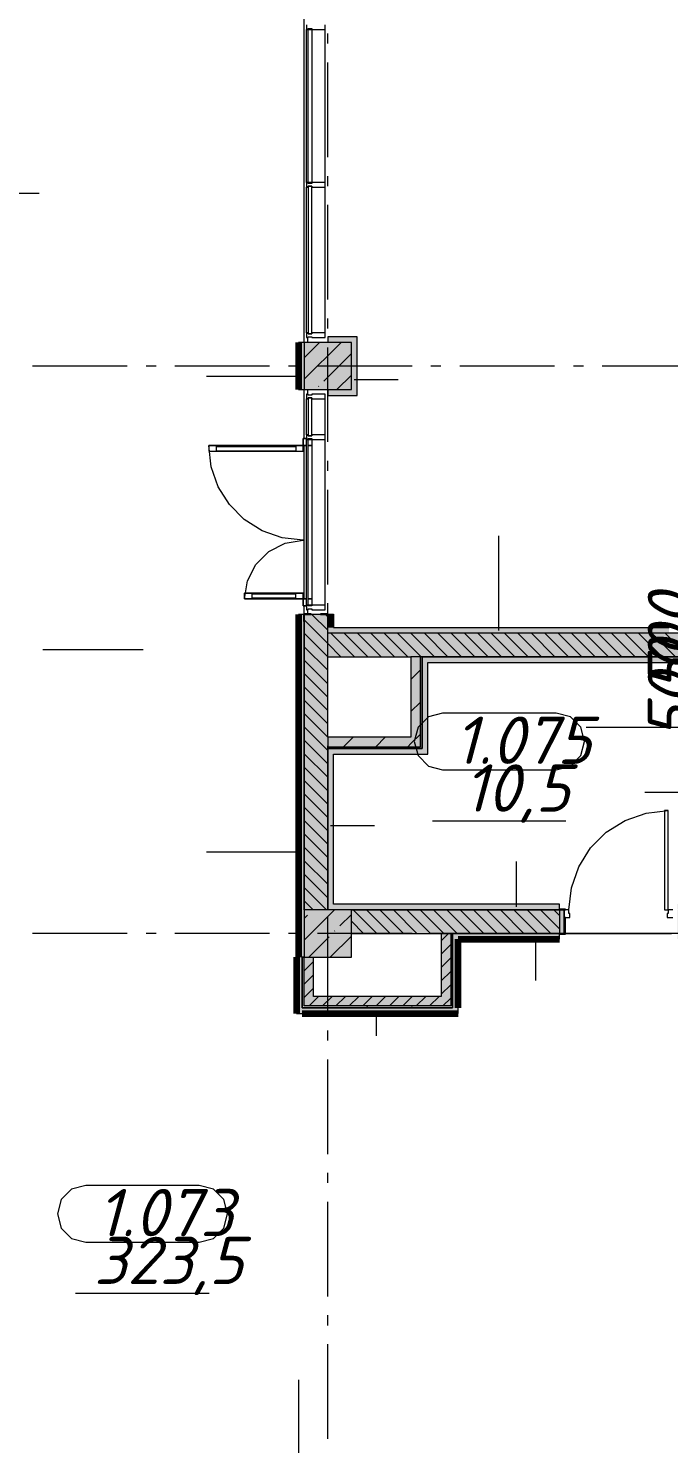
# Model space of a CAD drawing. Header units: millimetres. Extents: x -537608 to 253996, y -217170 to 186033.
# Drawn here: x -359092 to -352321, y -182995 to -168029 of the extents above; entities that cross this region are included whole.
import ezdxf

# ---------------------------------------------------------------- set-up
doc = ezdxf.new("R2010")
doc.units = ezdxf.units.MM
doc.layers.add('16) Лак 1.6м', color=160, linetype='Continuous', lineweight=90)
doc.layers.add('PDF _Геометрия', color=7, linetype='Continuous')
doc.layers.add('PDF _Текст', color=7, linetype='Continuous')
doc.layers.add('PDF _Сплошная заливка', color=7, linetype='Continuous', true_color=0xffffff)
doc.styles.add('PDF ISOCPEUR Italic', font='isocpeui.ttf')

msp = doc.modelspace()

# ---------------------------------------------------------------- hatches: boundary and pattern name
at = {"layer": 'PDF _Сплошная заливка', "transparency": 33554559}
for points in [[(-356176.2008, -171849.6418), (-355676.1986, -171849.6418), (-355676.1986, -171349.642), (-356176.2008, -171349.642), (-356176.2008, -171812.0962)], [(-354946.2005, -175624.6435), (-354946.2005, -174674.6435), (-355046.2009, -174674.6435), (-355046.2009, -175624.6435), (-355004.0461, -175624.6435)], [(-355004.0461, -175644.6438), (-354946.2005, -175644.6438), (-354946.2005, -175624.6435), (-355926.1997, -175624.6435), (-355926.1997, -175644.6438), (-355046.2009, -175644.6438)], [(-355004.0461, -178364.6444), (-354626.2025, -178364.6444), (-354626.2025, -178264.6439), (-356176.2008, -178264.6439), (-356176.2008, -178364.6444)]]:
    msp.add_hatch(color=256, dxfattribs=at).paths.add_polyline_path(points)
at = {"layer": 'PDF _Сплошная заливка', "true_color": 0x56bc34, "transparency": 33554559}
for points in [[(-355676.1986, -171349.642), (-355676.1986, -171289.6407), (-355926.1997, -171289.6407), (-355926.1997, -171349.642), (-355847.3154, -171349.642)], [(-355676.1986, -171849.6418), (-355616.2, -171849.6418), (-355616.2, -171289.6407), (-355676.1986, -171289.6407), (-355676.1986, -171349.642)], [(-356196.1975, -177849.6447), (-356176.2008, -177849.6447), (-356176.2008, -174226.6427), (-356236.1993, -174226.6427), (-356236.1993, -177849.6447)], [(-352316.1941, -174424.6424), (-352316.1941, -174364.6428), (-355926.1997, -174364.6428), (-355926.1997, -174424.6424), (-353317.5075, -174424.6424)]]:
    msp.add_hatch(color=85, dxfattribs=at).paths.add_polyline_path(points)
at = {"layer": 'PDF _Сплошная заливка', "transparency": 33554559}
h = msp.add_hatch(color=256, dxfattribs=at)
h.paths.add_polyline_path([(-342776.641, -174674.6435), (-342701.1929, -174674.6435), (-342701.1929, -174424.6424), (-355926.1997, -174424.6424), (-355926.1997, -174674.6435), (-343198.2756, -174674.6435)], flags=0)
h.paths.add_polyline_path([(-342476.1919, -174674.6435), (-342476.1919, -174424.6424), (-342666.1944, -174424.6424), (-342666.1944, -174674.6435)], flags=0)
at = {"layer": 'PDF _Сплошная заливка', "true_color": 0xff7d7d, "transparency": 33554559}
for points in [[(-351626.1979, -174734.6431), (-351626.1979, -174674.6435), (-354926.1952, -174674.6435), (-354926.1952, -174734.6431), (-351630.9688, -174734.6431)], [(-355926.1997, -177289.6439), (-355866.2011, -177289.6439), (-355866.2011, -175644.6438), (-355926.1997, -175644.6438), (-355926.1997, -176804.7813)]]:
    msp.add_hatch(color=11, dxfattribs=at).paths.add_polyline_path(points)
h = msp.add_hatch(color=11, dxfattribs=at)
h.paths.add_polyline_path([(-351626.1979, -177349.6446), (-351626.1979, -177289.6439), (-352226.2005, -177289.6439), (-352226.2005, -177341.6442), (-352221.1971, -177341.6442), (-352221.1971, -177349.6446), (-351630.9688, -177349.6446)], flags=0)
h.paths.add_polyline_path([(-353481.2009, -177349.6446), (-353481.2009, -177341.6442), (-353476.1975, -177341.6442), (-353476.1975, -177289.6439), (-355926.1997, -177289.6439), (-355926.1997, -177349.6446), (-355004.0461, -177349.6446)], flags=0)
at = {"layer": 'PDF _Сплошная заливка', "transparency": 33554559}
h = msp.add_hatch(color=256, dxfattribs=at)
h.paths.add_polyline_path([(-352221.1971, -177599.6436), (-351876.199, -177599.6436), (-351876.199, -177349.6446), (-352226.2005, -177349.6446), (-352226.2005, -177599.6436)], flags=0)
h.paths.add_polyline_path([(-353476.1975, -177599.6436), (-353476.1975, -177349.6446), (-355676.1986, -177349.6446), (-355676.1986, -177599.6436), (-353481.2009, -177599.6436)], flags=0)
at = {"layer": 'PDF _Сплошная заливка', "true_color": 0x56bc34, "transparency": 33554559}
h = msp.add_hatch(color=85, dxfattribs=at)
h.paths.add_polyline_path([(-351876.199, -177659.6442), (-351876.199, -177599.6436), (-352221.1971, -177600.6791), (-352221.1971, -177607.6439), (-352226.2005, -177607.6439), (-352226.2005, -177659.6442), (-351936.1975, -177659.6442)], flags=0)
h.paths.add_polyline_path([(-354546.1987, -177659.6442), (-353476.1975, -177659.6442), (-353476.1975, -177607.6439), (-353481.2009, -177607.6439), (-353481.2009, -177599.6436), (-354546.1987, -177599.6436)], flags=0)

# ---------------------------------------------------------------- linework, layer by layer
at = {"layer": '16) Лак 1.6м'}
for p, q in [((-356236.1993, -171349.642), (-356236.1993, -171849.6418)), ((-356236.1993, -174226.6427), (-356236.1993, -177849.6447)), ((-354546.1987, -178384.6453), (-354546.1987, -177659.6442)), ((-354546.1987, -177659.6442), (-353476.1975, -177659.6442)), ((-356256.1959, -177849.6447), (-356256.1959, -178444.6439)), ((-356196.1975, -178444.6439), (-354546.1987, -178444.6439))]:
    msp.add_line(p, q, dxfattribs=at)
at = {"layer": 'PDF _Геометрия', "color": 9, "lineweight": 9, "true_color": 0xc0c0c0}
for p, q in [((-356176.2008, -171349.642), (-356176.2008, -166349.6391)), ((-356141.2024, -171299.6418), (-356141.2024, -171349.642)), ((-356176.2008, -172366.6416), (-356176.2008, -171849.6418)), ((-356141.2024, -171849.6418), (-356141.2024, -171896.6418)), ((-356176.2008, -174061.6424), (-356176.2008, -172441.6419)), ((-356176.2008, -174220.6424), (-356176.2008, -174136.6428)), ((-356141.2024, -174176.6425), (-356141.2024, -174220.6424)), ((-352291.194, -177599.6436), (-353411.1954, -177599.6436)), ((-353411.1954, -177599.6436), (-352291.194, -177599.6436))]:
    msp.add_line(p, q, dxfattribs=at)
at = {"layer": 'PDF _Геометрия', "lineweight": 9}
for p, q in [((-356151.2007, -167991.3071), (-356151.2007, -168041.3073)), ((-356151.2007, -169657.9745), (-356151.2007, -168041.3073)), ((-356151.2007, -168041.3073), (-356134.2009, -168041.3073)), ((-356134.2009, -168041.3073), (-356134.2009, -168031.3064)), ((-356134.2009, -168031.3064), (-356094.1991, -168031.3064)), ((-356134.2009, -168041.3073), (-356094.1991, -168041.3073)), ((-356134.2009, -169657.9745), (-356134.2009, -168041.3073)), ((-356094.1991, -168031.3064), (-356094.1991, -168041.3073)), ((-356094.1991, -168041.3073), (-356094.1991, -169657.9745)), ((-356094.1991, -168041.3073), (-355954.1967, -168041.3073)), ((-355954.1967, -168041.3073), (-355954.1967, -167991.3071)), ((-355954.1967, -169657.9745), (-355954.1967, -168041.3073)), ((-356134.2009, -169657.9745), (-356151.2007, -169657.9745)), ((-356151.2007, -169657.9745), (-356151.2007, -169707.9739)), ((-356151.2007, -171249.6416), (-356151.2007, -169707.9739)), ((-356151.2007, -169707.9739), (-356134.2009, -169707.9739)), ((-356134.2009, -169667.9739), (-356134.2009, -169657.9745)), ((-356094.1991, -169657.9745), (-356134.2009, -169657.9745)), ((-356094.1991, -169667.9739), (-356134.2009, -169667.9739)), ((-356134.2009, -169707.9739), (-356134.2009, -169697.9745)), ((-356134.2009, -169697.9745), (-356094.1991, -169697.9745)), ((-355954.1967, -169657.9745), (-356094.1991, -169657.9745)), ((-356094.1991, -169657.9745), (-356094.1991, -169667.9739)), ((-356094.1991, -169697.9745), (-356094.1991, -169707.9739)), ((-356094.1991, -169707.9739), (-355954.1967, -169707.9739)), ((-355954.1967, -169707.9739), (-355954.1967, -169657.9745)), ((-355954.1967, -171249.6416), (-355954.1967, -169707.9739)), ((-358978.4178, -169774.4994), (-360056.2042, -169774.4994)), ((-356176.2008, -171349.642), (-356236.1993, -171349.642)), ((-356176.2008, -171740.2719), (-355785.5687, -171349.642)), ((-356176.2008, -171512.1734), (-356013.6699, -171349.642)), ((-355676.1986, -171349.642), (-356176.2008, -171349.642)), ((-356176.2008, -171349.642), (-356176.2008, -171849.6418)), ((-356134.2009, -171249.6416), (-356151.2007, -171249.6416)), ((-356151.2007, -171249.6416), (-356151.2007, -171299.6418)), ((-356151.2007, -171299.6418), (-356134.2009, -171299.6418)), ((-356134.2009, -171259.6417), (-356134.2009, -171249.6416)), ((-356094.1991, -171259.6417), (-356134.2009, -171259.6417)), ((-356134.2009, -171299.6418), (-356134.2009, -171289.6407)), ((-356134.2009, -171289.6407), (-356094.1991, -171289.6407)), ((-355954.1967, -171249.6416), (-356094.1991, -171249.6416)), ((-356094.1991, -171249.6416), (-356094.1991, -171259.6417)), ((-356094.1991, -171289.6407), (-356094.1991, -171299.6418)), ((-356094.1991, -171299.6418), (-355954.1967, -171299.6418)), ((-355954.1967, -171299.6418), (-355954.1967, -171249.6416)), ((-355676.1986, -171289.6407), (-355926.1997, -171289.6407)), ((-355926.1997, -171289.6407), (-355926.1997, -171349.642)), ((-355616.2, -171289.6407), (-355676.1986, -171289.6407)), ((-355676.1986, -171849.6418), (-355676.1986, -171349.642)), ((-355616.2, -171849.6418), (-355616.2, -171289.6407)), ((-355967.967, -171760.1349), (-355682.8383, -171475.0115)), ((-356206.1957, -171709.475), (-357206.2002, -171709.475)), ((-355829.3684, -171849.6418), (-355676.1986, -171696.4687)), ((-355646.2036, -171741.5933), (-355180.0458, -171741.5933)), ((-356236.1993, -171849.6418), (-356176.2008, -171849.6418)), ((-356176.2008, -171849.6418), (-355676.1986, -171849.6418)), ((-356134.2009, -171896.6418), (-356151.2007, -171896.6418)), ((-356151.2007, -171896.6418), (-356151.2007, -171946.6421)), ((-356151.2007, -172326.6418), (-356151.2007, -171946.6421)), ((-356151.2007, -171946.6421), (-356134.2009, -171946.6421)), ((-356134.2009, -171906.6424), (-356134.2009, -171896.6418)), ((-356094.1991, -171906.6424), (-356134.2009, -171906.6424)), ((-356134.2009, -171946.6421), (-356134.2009, -171936.6416)), ((-356134.2009, -171936.6416), (-356094.1991, -171936.6416)), ((-355954.1967, -171896.6418), (-356094.1991, -171896.6418)), ((-356094.1991, -171896.6418), (-356094.1991, -171906.6424)), ((-356094.1991, -171936.6416), (-356094.1991, -171946.6421)), ((-356094.1991, -171946.6421), (-355954.1967, -171946.6421)), ((-356024.9859, -171817.1588), (-356020.2493, -171812.418)), ((-355954.1967, -171946.6421), (-355954.1967, -171896.6418)), ((-355954.1967, -172326.6418), (-355954.1967, -171946.6421)), ((-355926.1997, -171849.6418), (-355926.1997, -171909.6414)), ((-355926.1997, -171909.6414), (-355616.2, -171909.6414)), ((-355616.2, -171909.6414), (-355616.2, -171849.6418)), ((-356184.2012, -172441.6419), (-356184.2012, -172366.6416)), ((-356184.2012, -172366.6416), (-356151.2007, -172366.6416)), ((-356151.2007, -172366.6416), (-356184.2012, -172366.6416)), ((-356184.2012, -172366.6416), (-356184.2012, -172441.6419)), ((-356134.2009, -172326.6418), (-356151.2007, -172326.6418)), ((-356151.2007, -172326.6418), (-356151.2007, -172376.642)), ((-356151.2007, -174126.6423), (-356151.2007, -172376.642)), ((-356151.2007, -172376.642), (-356134.2009, -172376.642)), ((-356134.2009, -172336.6429), (-356134.2009, -172326.6418)), ((-356094.1991, -172336.6429), (-356134.2009, -172336.6429)), ((-356134.2009, -172376.642), (-356134.2009, -172366.6416)), ((-356134.2009, -172366.6416), (-356094.1991, -172366.6416)), ((-356134.2009, -172376.642), (-356094.1991, -172376.642)), ((-356134.2009, -174126.6423), (-356134.2009, -172376.642)), ((-355954.1967, -172326.6418), (-356094.1991, -172326.6418)), ((-356094.1991, -172326.6418), (-356094.1991, -172336.6429)), ((-356094.1991, -172366.6416), (-356094.1991, -172376.642)), ((-356094.1991, -172376.642), (-356094.1991, -174126.6423)), ((-356094.1991, -172376.642), (-355954.1967, -172376.642)), ((-355954.1967, -172376.642), (-355954.1967, -172326.6418)), ((-355954.1967, -174126.6423), (-355954.1967, -172376.642)), ((-357159.128, -172664.1627), (-357184.197, -172441.6419)), ((-357184.197, -172441.6419), (-356184.2012, -172441.6419)), ((-356184.2012, -172441.6419), (-357184.197, -172441.6419)), ((-357184.197, -172441.6419), (-357184.197, -172501.6426)), ((-356184.2012, -172441.6419), (-357184.197, -172441.6419)), ((-357184.197, -172441.6419), (-357184.197, -172501.6426)), ((-357184.197, -172501.6426), (-356184.2012, -172501.6426)), ((-357184.197, -172501.6426), (-356184.2012, -172501.6426)), ((-357104.2018, -172441.6419), (-357104.2018, -172501.6426)), ((-357104.2018, -172451.6424), (-356264.1964, -172451.6424)), ((-357104.2018, -172495.6423), (-356264.1964, -172495.6423)), ((-356264.1964, -172441.6419), (-356264.1964, -172501.6426)), ((-356184.2012, -172501.6426), (-356184.2012, -172441.6419)), ((-356184.2012, -172501.6426), (-356184.2012, -172441.6419)), ((-356184.2012, -172441.6419), (-356151.2007, -172441.6419)), ((-356151.2007, -172441.6419), (-356184.2012, -172441.6419)), ((-356094.1991, -172441.6419), (-356134.2009, -172441.6419)), ((-356134.2009, -172441.6419), (-356094.1991, -172441.6419)), ((-357085.1697, -172875.5258), (-357159.128, -172664.1627)), ((-356966.0338, -173065.1322), (-357085.1697, -172875.5258)), ((-356807.6882, -173223.4735), (-356966.0338, -173065.1322)), ((-356618.0818, -173342.6115), (-356807.6882, -173223.4735)), ((-356406.7219, -173416.5703), (-356618.0818, -173342.6115)), ((-356184.2012, -173441.642), (-356406.7219, -173416.5703)), ((-356375.7883, -173471.9879), (-356184.2012, -173441.642)), ((-354118.1138, -174394.6437), (-354118.1138, -173394.643)), ((-356685.788, -173697.2161), (-356548.6275, -173560.0524)), ((-356548.6275, -173560.0524), (-356375.7883, -173471.9879)), ((-356773.8524, -173870.052), (-356685.788, -173697.2161)), ((-356804.2005, -174061.6424), (-356773.8524, -173870.052)), ((-356804.2005, -174061.6424), (-356804.2005, -174001.6428)), ((-356804.2005, -174001.6428), (-356184.2012, -174001.6428)), ((-356184.2012, -174001.6428), (-356804.2005, -174001.6428)), ((-356804.2005, -174001.6428), (-356804.2005, -174061.6424)), ((-356724.1966, -174061.6424), (-356724.1966, -174001.6428)), ((-356724.1966, -174007.6431), (-356264.1964, -174007.6431)), ((-356724.1966, -174051.643), (-356264.1964, -174051.643)), ((-356264.1964, -174061.6424), (-356264.1964, -174001.6428)), ((-356184.2012, -174001.6428), (-356184.2012, -174061.6424)), ((-356184.2012, -174061.6424), (-356184.2012, -174001.6428)), ((-356184.2012, -174061.6424), (-356804.2005, -174061.6424)), ((-356804.2005, -174061.6424), (-356184.2012, -174061.6424)), ((-356184.2012, -174061.6424), (-356804.2005, -174061.6424)), ((-356184.2012, -174061.6424), (-356151.2007, -174061.6424)), ((-356151.2007, -174061.6424), (-356184.2012, -174061.6424)), ((-356184.2012, -174061.6424), (-356184.2012, -174136.6428)), ((-356184.2012, -174136.6428), (-356184.2012, -174061.6424)), ((-356184.2012, -174136.6428), (-356151.2007, -174136.6428)), ((-356151.2007, -174136.6428), (-356184.2012, -174136.6428)), ((-356134.2009, -174126.6423), (-356151.2007, -174126.6423)), ((-356151.2007, -174126.6423), (-356151.2007, -174176.6425)), ((-356151.2007, -174176.6425), (-356134.2009, -174176.6425)), ((-356134.2009, -174061.6424), (-356094.1991, -174061.6424)), ((-356094.1991, -174061.6424), (-356134.2009, -174061.6424)), ((-356094.1991, -174126.6423), (-356134.2009, -174126.6423)), ((-356134.2009, -174136.6428), (-356134.2009, -174126.6423)), ((-356094.1991, -174136.6428), (-356134.2009, -174136.6428)), ((-356134.2009, -174176.6425), (-356134.2009, -174166.6425)), ((-356134.2009, -174166.6425), (-356094.1991, -174166.6425)), ((-355954.1967, -174126.6423), (-356094.1991, -174126.6423)), ((-356094.1991, -174126.6423), (-356094.1991, -174136.6428)), ((-356094.1991, -174166.6425), (-356094.1991, -174176.6425)), ((-356094.1991, -174176.6425), (-355954.1967, -174176.6425)), ((-355954.1967, -174176.6425), (-355954.1967, -174126.6423)), ((-356176.2008, -174226.6427), (-356236.1993, -174226.6427)), ((-355926.1997, -174226.6427), (-356176.2008, -174226.6427)), ((-356176.2008, -174226.6427), (-356176.2008, -177349.6446)), ((-356176.2008, -177349.6446), (-356176.2008, -174226.6427)), ((-355926.1997, -174534.4297), (-356176.2008, -174284.4291)), ((-355926.1997, -174393.008), (-356092.5628, -174226.6427)), ((-355926.1997, -174251.5869), (-355951.1395, -174226.6427)), ((-355926.1997, -174364.6428), (-355926.1997, -174224.6426)), ((-355926.1997, -174224.6426), (-355866.2011, -174224.6426)), ((-355926.1997, -174424.6424), (-355926.1997, -174226.6427)), ((-355866.2011, -174224.6426), (-355866.2011, -174364.6428)), ((-355926.1997, -174675.8514), (-356176.2008, -174425.8513)), ((-355926.1997, -174424.6424), (-355926.1997, -174364.6428)), ((-352316.1941, -174424.6424), (-355926.1997, -174424.6424)), ((-342701.1929, -174424.6424), (-355926.1997, -174424.6424)), ((-355644.5674, -174674.6435), (-355894.5685, -174424.6424)), ((-355866.2011, -174364.6428), (-352316.1941, -174364.6428)), ((-355503.1441, -174674.6435), (-355753.1452, -174424.6424)), ((-355361.7207, -174674.6435), (-355611.7219, -174424.6424)), ((-355220.2975, -174674.6435), (-355470.2986, -174424.6424)), ((-355078.8828, -174674.6435), (-355328.8753, -174424.6424)), ((-354937.4595, -174674.6435), (-355187.4606, -174424.6424)), ((-354796.0362, -174674.6435), (-355046.0373, -174424.6424)), ((-354654.6129, -174674.6435), (-354904.614, -174424.6424)), ((-354513.1896, -174674.6435), (-354763.1908, -174424.6424)), ((-354371.775, -174674.6435), (-354621.7761, -174424.6424)), ((-354230.3517, -174674.6435), (-354480.3527, -174424.6424)), ((-354088.9283, -174674.6435), (-354338.9295, -174424.6424)), ((-353947.5051, -174674.6435), (-354197.5062, -174424.6424)), ((-353806.0904, -174674.6435), (-354056.0829, -174424.6424)), ((-353664.6671, -174674.6435), (-353914.6682, -174424.6424)), ((-353523.2438, -174674.6435), (-353773.2449, -174424.6424)), ((-353381.8205, -174674.6435), (-353631.8216, -174424.6424)), ((-353240.3972, -174674.6435), (-353490.3984, -174424.6424)), ((-353098.9826, -174674.6435), (-353348.9837, -174424.6424)), ((-352957.5592, -174674.6435), (-353207.5603, -174424.6424)), ((-352816.136, -174674.6435), (-353066.1371, -174424.6424)), ((-352674.7127, -174674.6435), (-352924.7138, -174424.6424)), ((-352533.298, -174674.6435), (-352783.2905, -174424.6424)), ((-352391.8747, -174674.6435), (-352641.8758, -174424.6424)), ((-352250.4514, -174674.6435), (-352500.4525, -174424.6424)), ((-352109.0281, -174674.6435), (-352359.0292, -174424.6424)), ((-355926.1997, -174817.2725), (-356176.2008, -174567.2725)), ((-355785.982, -174674.6435), (-355926.1997, -174534.4297)), ((-355926.1997, -174958.6941), (-356176.2008, -174708.6936)), ((-355926.1997, -175524.643), (-355926.1997, -174674.6435)), ((-355926.1997, -174674.6435), (-355046.2009, -174674.6435)), ((-355046.2009, -174674.6435), (-355046.2009, -175524.643)), ((-354946.2005, -174674.6435), (-355046.2009, -174674.6435)), ((-354946.2005, -175624.6435), (-354946.2005, -174674.6435)), ((-354926.1952, -174674.6435), (-354946.2005, -174674.6435)), ((-354926.1952, -174734.6431), (-354926.1952, -174674.6435)), ((-354926.1952, -174674.6435), (-351626.1979, -174674.6435)), ((-351626.1979, -174674.6435), (-354926.1952, -174674.6435)), ((-354926.1952, -174674.6435), (-354926.1952, -175644.6438)), ((-354926.1952, -175644.6438), (-354926.1952, -174734.6431)), ((-354866.1967, -175644.6438), (-354866.1967, -174734.6431)), ((-354866.1967, -174734.6431), (-351746.195, -174734.6431)), ((-352373.5143, -174674.6435), (-352161.3794, -174674.6435)), ((-355926.1997, -175100.1142), (-356176.2008, -174850.1147)), ((-355046.2009, -174913.0747), (-354946.2005, -174813.0742)), ((-355926.1997, -175241.5369), (-356176.2008, -174991.5369)), ((-355926.1997, -175382.9586), (-356176.2008, -175132.9581)), ((-355046.2009, -175252.4853), (-354946.2005, -175152.4864)), ((-355926.1997, -175524.3793), (-356176.2008, -175274.3792)), ((-355926.1997, -175665.8004), (-356176.2008, -175415.8009)), ((-355046.2009, -175524.643), (-355926.1997, -175524.643)), ((-355926.1997, -175524.643), (-355926.1997, -175624.6435)), ((-355757.7697, -175624.6435), (-355657.7692, -175524.643)), ((-355418.3607, -175624.6435), (-355318.3602, -175524.643)), ((-355046.2009, -175591.897), (-354946.2005, -175491.8971)), ((-351716.2, -175421.5003), (-353195.0474, -175421.5003)), ((-355926.1997, -175807.2231), (-356176.2008, -175557.2225)), ((-355926.1997, -175948.6437), (-356176.2008, -175698.6437)), ((-355926.1997, -175624.6435), (-355046.2009, -175624.6435)), ((-355926.1997, -175624.6435), (-355926.1997, -175644.6438)), ((-355926.1997, -177289.6439), (-355926.1997, -175644.6438)), ((-355926.1997, -175644.6438), (-355866.2011, -175644.6438)), ((-355046.2009, -175644.6438), (-355926.1997, -175644.6438)), ((-355926.1997, -175644.6438), (-355926.1997, -177289.6439)), ((-355866.2011, -175644.6438), (-354926.1952, -175644.6438)), ((-355078.9431, -175624.6435), (-355046.2009, -175591.897)), ((-355046.2009, -175624.6435), (-354946.2005, -175624.6435)), ((-354946.2005, -175644.6438), (-355046.2009, -175644.6438)), ((-354926.1952, -175644.6438), (-354946.2005, -175644.6438)), ((-354866.1967, -175704.6424), (-354866.1967, -175644.6438)), ((-355926.1997, -176090.0649), (-356176.2008, -175840.0654)), ((-355866.2011, -177289.6439), (-355866.2011, -175704.6424)), ((-355866.2011, -175704.6424), (-354866.1967, -175704.6424)), ((-355926.1997, -176231.486), (-356176.2008, -175981.486)), ((-355926.1997, -176372.9072), (-356176.2008, -176122.9082)), ((-351656.2014, -176107.5555), (-352572.3698, -176107.5555)), ((-355926.1997, -176514.3305), (-356176.2008, -176264.3299)), ((-352559.8482, -176325.9695), (-352326.2009, -176299.6432)), ((-352326.2009, -176299.6432), (-352366.1943, -176299.6432)), ((-352366.1943, -176299.6432), (-352366.1943, -177349.6446)), ((-352326.2009, -177349.6446), (-352326.2009, -176299.6432)), ((-355926.1997, -176655.7516), (-356176.2008, -176405.7505)), ((-352980.8628, -176528.7208), (-352781.7748, -176403.6277)), ((-352781.7748, -176403.6277), (-352559.8482, -176325.9695)), ((-355926.1997, -176797.1727), (-356176.2008, -176547.1716)), ((-355896.1961, -176457.1243), (-355430.0469, -176457.1243)), ((-353147.1226, -176694.9805), (-352980.8628, -176528.7208)), ((-356206.1957, -176741.7277), (-357206.2002, -176741.7277)), ((-355926.1997, -176938.5939), (-356176.2008, -176688.5928)), ((-353272.2179, -176894.0664), (-353147.1226, -176694.9805)), ((-355926.1997, -177080.015), (-356176.2008, -176830.0161)), ((-353931.6593, -177319.6453), (-353931.6593, -176838.3824)), ((-353349.8707, -177115.9973), (-353272.2179, -176894.0664)), ((-355926.1997, -177221.4361), (-356176.2008, -176971.4372)), ((-355939.4102, -177349.6446), (-356176.2008, -177112.8583)), ((-353376.197, -177349.6446), (-353349.8707, -177115.9973)), ((-356080.8335, -177349.6446), (-356176.2008, -177254.2795)), ((-355926.1997, -177289.6439), (-355926.1997, -177349.6446)), ((-355926.1997, -177349.6446), (-355926.1997, -177289.6439)), ((-353476.1975, -177289.6439), (-355866.2011, -177289.6439)), ((-353411.1954, -177341.6442), (-353481.2009, -177341.6442)), ((-353481.2009, -177341.6442), (-353481.2009, -177349.6446)), ((-353476.1975, -177341.6442), (-353476.1975, -177289.6439)), ((-353411.1954, -177349.6446), (-353411.1954, -177341.6442)), ((-356176.2008, -177670.8353), (-355855.0058, -177349.6446)), ((-355676.1986, -177349.6446), (-356176.2008, -177349.6446)), ((-356176.2008, -177349.6446), (-356176.2008, -177849.6447)), ((-356176.2008, -177442.7383), (-356139.0408, -177405.5762)), ((-355796.8932, -177519.6247), (-355676.1986, -177398.9344)), ((-353481.2009, -177349.6446), (-355676.1986, -177349.6446)), ((-355676.1986, -177349.6446), (-353481.2009, -177349.6446)), ((-355676.1986, -177849.6447), (-355676.1986, -177349.6446)), ((-355547.9944, -177599.6436), (-355676.1986, -177471.4372)), ((-355406.5712, -177599.6436), (-355656.5723, -177349.6446)), ((-355265.1478, -177599.6436), (-355515.1489, -177349.6446)), ((-355123.7245, -177599.6436), (-355373.7256, -177349.6446)), ((-354982.3099, -177599.6436), (-355232.3024, -177349.6446)), ((-354840.8866, -177599.6436), (-355090.8877, -177349.6446)), ((-354699.4633, -177599.6436), (-354949.4644, -177349.6446)), ((-354558.04, -177599.6436), (-354808.0411, -177349.6446)), ((-354416.6167, -177599.6436), (-354666.6178, -177349.6446)), ((-354275.202, -177599.6436), (-354525.2031, -177349.6446)), ((-354133.7787, -177599.6436), (-354383.7798, -177349.6446)), ((-353992.3554, -177599.6436), (-354242.3565, -177349.6446)), ((-353850.9321, -177599.6436), (-354100.9332, -177349.6446)), ((-353709.5175, -177599.6436), (-353959.51, -177349.6446)), ((-353568.0942, -177599.6436), (-353818.0953, -177349.6446)), ((-353476.1975, -177550.117), (-353676.672, -177349.6446)), ((-353476.1975, -177408.6958), (-353535.2487, -177349.6446)), ((-353481.2009, -177349.6446), (-353411.1954, -177349.6446)), ((-353426.1972, -177349.6446), (-353476.1975, -177349.6446)), ((-353476.1975, -177349.6446), (-353476.1975, -177599.6436)), ((-353376.197, -177349.6446), (-353426.1972, -177349.6446)), ((-353426.1972, -177349.6446), (-353426.1972, -177429.6441)), ((-353426.1972, -177599.6436), (-353426.1972, -177349.6446)), ((-353411.1954, -177349.6446), (-353426.1972, -177349.6446)), ((-353426.1972, -177349.6446), (-353426.1972, -177350.6435)), ((-353426.1972, -177350.6435), (-353411.1954, -177350.6435)), ((-353426.1972, -177429.6441), (-353366.1987, -177429.6441)), ((-353411.1954, -177429.6441), (-353426.1972, -177429.6441)), ((-353426.1972, -177429.6441), (-353426.1972, -177599.6436)), ((-353411.1954, -177350.6435), (-353411.1954, -177349.6446)), ((-353411.1954, -177599.6436), (-353411.1954, -177429.6441)), ((-353376.197, -177389.6443), (-353376.197, -177349.6446)), ((-353366.1987, -177389.6443), (-353376.197, -177389.6443)), ((-353366.1987, -177429.6441), (-353366.1987, -177389.6443)), ((-352366.1943, -177349.6446), (-352326.2009, -177349.6446)), ((-352326.2009, -177389.6443), (-352336.1993, -177389.6443)), ((-352336.1993, -177389.6443), (-352336.1993, -177429.6441)), ((-352336.1993, -177429.6441), (-352276.2007, -177429.6441)), ((-352326.2009, -177349.6446), (-352326.2009, -177389.6443)), ((-352276.2007, -177349.6446), (-352326.2009, -177349.6446)), ((-356126.9067, -177849.6447), (-355910.9396, -177633.6732)), ((-355898.8141, -177849.6447), (-355676.1986, -177627.0334)), ((-355853.9121, -177576.65), (-355849.1755, -177571.907)), ((-355676.1986, -177599.6436), (-354546.1987, -177599.6436)), ((-354726.203, -177676.0605), (-354649.7817, -177599.6436)), ((-354626.2025, -177599.6436), (-354726.203, -177599.6436)), ((-354726.203, -177599.6436), (-354726.203, -178264.6439)), ((-354626.2025, -177599.6436), (-354626.2025, -178264.6439)), ((-354606.1973, -177599.6436), (-354626.2025, -177599.6436)), ((-354546.1987, -177599.6436), (-354606.1973, -177599.6436)), ((-354606.1973, -177599.6436), (-354606.1973, -178384.6453)), ((-354606.1973, -178264.6439), (-354606.1973, -177599.6436)), ((-354546.1987, -177599.6436), (-353481.2009, -177599.6436)), ((-353481.2009, -177599.6436), (-354546.1987, -177599.6436)), ((-353729.9016, -177629.645), (-353729.9016, -178095.7941)), ((-353411.1954, -177599.6436), (-353481.2009, -177599.6436)), ((-353481.2009, -177599.6436), (-353481.2009, -177607.6439)), ((-353481.2009, -177607.6439), (-353411.1954, -177607.6439)), ((-353476.1975, -177599.6436), (-353426.1972, -177599.6436)), ((-353476.1975, -177659.6442), (-353476.1975, -177607.6439)), ((-353426.1972, -177599.6436), (-353411.1954, -177599.6436)), ((-353411.1954, -177607.6439), (-353411.1954, -177599.6436)), ((-354726.203, -177817.4838), (-354626.2025, -177717.4834)), ((-356236.1993, -177849.6447), (-356256.1959, -177849.6447)), ((-356196.1975, -178384.6453), (-356196.1975, -177849.6447)), ((-356196.1975, -177849.6447), (-356176.2008, -177849.6447)), ((-356176.2008, -177849.6447), (-356196.1975, -177849.6447)), ((-356196.1975, -177849.6447), (-356196.1975, -178264.6439)), ((-356176.2008, -177853.2703), (-356172.5752, -177849.6447)), ((-356176.2008, -177849.6447), (-355676.1986, -177849.6447)), ((-356176.2008, -178264.6439), (-356176.2008, -177849.6447)), ((-356176.2008, -177994.6914), (-356076.2003, -177894.6909)), ((-356076.2003, -178264.6439), (-356076.2003, -177849.6447)), ((-354726.203, -177958.9049), (-354626.2025, -177858.9045)), ((-356176.2008, -178136.1125), (-356076.2003, -178036.112)), ((-354726.203, -178100.3261), (-354626.2025, -178000.3256)), ((-356163.3089, -178264.6439), (-356076.2003, -178177.5332)), ((-354726.203, -178241.7472), (-354626.2025, -178141.7468)), ((-356196.1975, -178264.6439), (-356196.1975, -178364.6444)), ((-356196.1975, -178364.6444), (-356196.1975, -178384.6453)), ((-354606.1973, -178384.6453), (-356196.1975, -178384.6453)), ((-356196.1975, -178384.6453), (-354606.1973, -178384.6453)), ((-356176.2008, -178277.5336), (-356163.3089, -178264.6439)), ((-356176.2008, -178364.6444), (-356176.2008, -178264.6439)), ((-354626.2025, -178364.6444), (-356176.2008, -178364.6444)), ((-356121.886, -178364.6444), (-356021.8856, -178264.6439)), ((-354726.203, -178264.6439), (-356076.2003, -178264.6439)), ((-355980.4713, -178364.6444), (-355880.4709, -178264.6439)), ((-355839.0481, -178364.6444), (-355739.0476, -178264.6439)), ((-355697.6248, -178364.6444), (-355597.6243, -178264.6439)), ((-355556.2015, -178364.6444), (-355456.2011, -178264.6439)), ((-355414.7782, -178364.6444), (-355314.7863, -178264.6439)), ((-355273.3635, -178364.6444), (-355173.363, -178264.6439)), ((-355131.9402, -178364.6444), (-355031.9398, -178264.6439)), ((-354990.517, -178364.6444), (-354890.5165, -178264.6439)), ((-354849.0936, -178364.6444), (-354749.0932, -178264.6439)), ((-354707.6789, -178364.6444), (-354626.2025, -178283.1679)), ((-354626.2025, -178264.6439), (-354626.2025, -178364.6444)), ((-354606.1973, -178364.6444), (-354606.1973, -178264.6439)), ((-354606.1973, -178384.6453), (-354606.1973, -178364.6444)), ((-354546.1987, -178444.6439), (-354546.1987, -178384.6453)), ((-356256.1959, -178444.6439), (-356196.1975, -178444.6439)), ((-355412.763, -178414.6446), (-355412.763, -178680.795)), ((-356232.1518, -183319.646), (-356232.1518, -182319.6459))]:
    msp.add_line(p, q, dxfattribs=at)
at = {"layer": 'PDF _Геометрия', "color": 253, "lineweight": 9, "true_color": 0xaaaaaa}
for p, q in [((-355926.1997, -168190.8966), (-355926.1997, -168085.064)), ((-355926.1997, -169390.8974), (-355926.1997, -168390.8975)), ((-355926.1997, -169696.7315), (-355926.1997, -169590.8973)), ((-355926.1997, -170896.7314), (-355926.1997, -169896.731)), ((-355926.1997, -171202.5648), (-355926.1997, -171096.7323)), ((-355926.1997, -172402.5658), (-355926.1997, -171402.5643)), ((-358046.5243, -171599.6415), (-359046.5287, -171599.6415)), ((-357740.6927, -171599.6415), (-357846.532, -171599.6415)), ((-356540.696, -171599.6415), (-357540.6918, -171599.6415)), ((-356234.8645, -171599.6415), (-356340.6951, -171599.6415)), ((-355034.8592, -171599.6415), (-356034.8636, -171599.6415)), ((-354729.0277, -171599.6415), (-354834.8583, -171599.6415)), ((-353529.0223, -171599.6415), (-354529.0268, -171599.6415)), ((-353223.1908, -171599.6415), (-353329.0301, -171599.6415)), ((-352023.1941, -171599.6415), (-353023.1899, -171599.6415)), ((-355926.1997, -172708.3984), (-355926.1997, -172602.5656)), ((-355926.1997, -173908.3994), (-355926.1997, -172908.3993)), ((-355926.1997, -174214.2331), (-355926.1997, -174108.3992)), ((-355926.1997, -175414.233), (-355926.1997, -174414.2334)), ((-357876.1997, -174599.6432), (-358936.5299, -174599.6432)), ((-354860.8574, -175309.7641), (-354970.6667, -175419.5723)), ((-354710.8567, -175269.5717), (-354860.8574, -175309.7641)), ((-353510.8514, -175269.5717), (-354710.8567, -175269.5717)), ((-353360.8594, -175309.7641), (-353510.8514, -175269.5717)), ((-353251.05, -175419.5723), (-353360.8594, -175309.7641)), ((-354970.6667, -175419.5723), (-355010.8581, -175569.5719)), ((-353210.8587, -175569.5719), (-353251.05, -175419.5723)), ((-355926.1997, -175720.0667), (-355926.1997, -175614.2339)), ((-355010.8581, -175569.5719), (-354970.6667, -175719.5726)), ((-353251.05, -175719.5726), (-353210.8587, -175569.5719)), ((-354970.6667, -175719.5726), (-354860.8574, -175829.3797)), ((-354860.8574, -175829.3797), (-354710.8567, -175869.5717)), ((-353510.8514, -175869.5717), (-353360.8594, -175829.3797)), ((-353360.8594, -175829.3797), (-353251.05, -175719.5726)), ((-355926.1997, -176920.0677), (-355926.1997, -175920.0665)), ((-354710.8567, -175869.5717), (-353510.8514, -175869.5717)), ((-354819.891, -176407.6085), (-353406.9843, -176407.6085)), ((-355926.1997, -177225.9014), (-355926.1997, -177120.0686)), ((-355926.1997, -178425.9023), (-355926.1997, -177425.9001)), ((-358046.5243, -177599.6436), (-359046.5287, -177599.6436)), ((-357740.6927, -177599.6436), (-357846.532, -177599.6436)), ((-356540.696, -177599.6436), (-357540.6918, -177599.6436)), ((-356234.8645, -177599.6436), (-356340.6951, -177599.6436)), ((-355034.8592, -177599.6436), (-356034.8636, -177599.6436)), ((-354729.0277, -177599.6436), (-354834.8583, -177599.6436)), ((-353529.0223, -177599.6436), (-354529.0268, -177599.6436)), ((-353726.1986, -177599.6436), (-353719.1972, -177599.6436)), ((-353223.1908, -177599.6436), (-353329.0301, -177599.6436)), ((-352023.1941, -177599.6436), (-353023.1899, -177599.6436)), ((-355926.1997, -178731.7339), (-355926.1997, -178625.9011)), ((-355926.1997, -179931.7349), (-355926.1997, -178931.7348)), ((-355926.1997, -180237.5686), (-355926.1997, -180131.7358)), ((-358634.2637, -180304.6353), (-358744.073, -180414.4425)), ((-358484.263, -180264.4439), (-358634.2637, -180304.6353)), ((-357284.2663, -180264.4439), (-358484.263, -180264.4439)), ((-357134.2657, -180304.6353), (-357284.2663, -180264.4439)), ((-357024.4563, -180414.4425), (-357134.2657, -180304.6353)), ((-358744.073, -180414.4425), (-358784.2643, -180564.4431)), ((-356984.265, -180564.4431), (-357024.4563, -180414.4425)), ((-355926.1997, -181437.5696), (-355926.1997, -180437.5694)), ((-358784.2643, -180564.4431), (-358744.073, -180714.4438)), ((-357024.4563, -180714.4438), (-356984.265, -180564.4431)), ((-358744.073, -180714.4438), (-358634.2637, -180824.2509)), ((-357134.2657, -180824.2509), (-357024.4563, -180714.4438)), ((-358634.2637, -180824.2509), (-358484.263, -180864.4444)), ((-358484.263, -180864.4444), (-357284.2663, -180864.4444)), ((-357284.2663, -180864.4444), (-357134.2657, -180824.2509)), ((-358593.3058, -181402.4786), (-357180.3905, -181402.4786)), ((-355926.1997, -181743.4033), (-355926.1997, -181637.5683)), ((-355926.1997, -182943.4021), (-355926.1997, -181943.402))]:
    msp.add_line(p, q, dxfattribs=at)
at = {"layer": 'PDF _Геометрия', "lineweight": 20}
for p, q in [((-356134.2009, -169697.9745), (-356134.2009, -171259.6417)), ((-356094.1991, -169697.9745), (-356134.2009, -169697.9745)), ((-356094.1991, -171259.6417), (-356094.1991, -169697.9745)), ((-356134.2009, -171259.6417), (-356094.1991, -171259.6417)), ((-356134.2009, -171936.6416), (-356134.2009, -172336.6429)), ((-356094.1991, -171936.6416), (-356134.2009, -171936.6416)), ((-356094.1991, -172336.6429), (-356094.1991, -171936.6416)), ((-356134.2009, -172336.6429), (-356094.1991, -172336.6429))]:
    msp.add_line(p, q, dxfattribs=at)
at = {"layer": 'PDF _Геометрия', "color": 253, "lineweight": 20, "true_color": 0xaaaaaa}
for p, q in [((-356101.2005, -174220.6424), (-356182.2032, -174220.6424)), ((-356182.2032, -174220.6424), (-356182.2032, -174301.643)), ((-356182.2032, -174301.643), (-356176.2008, -174301.643)), ((-356176.2008, -174301.643), (-356176.2008, -174226.6427)), ((-356176.2008, -174226.6427), (-356101.2005, -174226.6427)), ((-356101.2005, -174226.6427), (-356101.2005, -174220.6424)), ((-355920.1972, -174220.6424), (-356001.2, -174220.6424)), ((-356001.2, -174220.6424), (-356001.2, -174226.6427)), ((-356001.2, -174226.6427), (-355926.1997, -174226.6427)), ((-355926.1997, -174226.6427), (-355926.1997, -174301.643)), ((-355926.1997, -174301.643), (-355920.1972, -174301.643)), ((-355920.1972, -174301.643), (-355920.1972, -174220.6424))]:
    msp.add_line(p, q, dxfattribs=at)
at = {"layer": 'PDF _Геометрия', "color": 8, "lineweight": 9, "true_color": 0x787878}
for p, q in [((-355920.9982, -175638.2856), (-355914.2981, -175638.2856)), ((-355412.9955, -175638.2856), (-355406.2955, -175638.2856)), ((-355108.1974, -175638.2856), (-355101.4975, -175638.2856)), ((-355099.6631, -175633.5394), (-355103.0217, -175639.3459)), ((-356193.6914, -177934.8457), (-356196.1975, -177939.1925)), ((-354613.1643, -178097.6629), (-354616.5142, -178091.8563)), ((-354606.2575, -178030.1268), (-354609.6076, -178035.9355)), ((-355506.6577, -178378.8861), (-355510.0163, -178373.0797)), ((-355036.2285, -178368.468), (-355039.5871, -178374.2766)), ((-354916.7481, -178384.6453), (-354917.6696, -178383.0435))]:
    msp.add_line(p, q, dxfattribs=at)
at = {"layer": 'PDF _Сплошная заливка', "color": 85, "lineweight": 35, "true_color": 0x56bc34, "transparency": 33554559}
for points in [[(-356176.2008, -171849.6418), (-356176.2008, -171349.642), (-356236.1993, -171849.6418), (-356236.1993, -171349.642)], [(-355926.1997, -171909.6414), (-355616.2, -171909.6414), (-355926.1997, -171849.6418), (-355616.2, -171849.6418)], [(-355866.2011, -174364.6428), (-355866.2011, -174224.6426), (-355926.1997, -174364.6428), (-355926.1997, -174224.6426)], [(-354546.1987, -178384.6453), (-354546.1987, -177599.6436), (-354606.1973, -178384.6453), (-354606.1973, -177599.6436)], [(-356196.1975, -178444.6439), (-356196.1975, -177849.6447), (-356256.1959, -178444.6439), (-356256.1959, -177849.6447)], [(-356196.1975, -178444.6439), (-354546.1987, -178444.6439), (-356196.1975, -178384.6453), (-354546.1987, -178384.6453)]]:
    msp.add_solid(points, dxfattribs=at)
at = {"layer": 'PDF _Сплошная заливка', "lineweight": 35, "transparency": 33554559}
for points in [[(-355926.1997, -177349.6446), (-355926.1997, -174226.6427), (-356176.2008, -177349.6446), (-356176.2008, -174226.6427)], [(-354926.1952, -175644.6438), (-354926.1952, -174674.6435), (-354946.2005, -175644.6438), (-354946.2005, -174674.6435)], [(-355046.2009, -175624.6435), (-355046.2009, -175524.643), (-355926.1997, -175624.6435), (-355926.1997, -175524.643)], [(-355676.1986, -177849.6447), (-355676.1986, -177349.6446), (-356176.2008, -177849.6447), (-356176.2008, -177349.6446)], [(-354626.2025, -178264.6439), (-354626.2025, -177599.6436), (-354726.203, -178264.6439), (-354726.203, -177599.6436)], [(-354606.1973, -178364.6444), (-354606.1973, -177599.6436), (-354626.2025, -178364.6444), (-354626.2025, -177599.6436)], [(-356176.2008, -178364.6444), (-356176.2008, -177849.6447), (-356196.1975, -178364.6444), (-356196.1975, -177849.6447)], [(-356076.2003, -178264.6439), (-356076.2003, -177849.6447), (-356176.2008, -178264.6439), (-356176.2008, -177849.6447)], [(-356196.1975, -178384.6453), (-354606.1973, -178384.6453), (-356196.1975, -178364.6444), (-354606.1973, -178364.6444)]]:
    msp.add_solid(points, dxfattribs=at)
at = {"layer": 'PDF _Сплошная заливка', "color": 11, "lineweight": 35, "true_color": 0xff7d7d, "transparency": 33554559}
for points in [[(-354866.1967, -175644.6438), (-354866.1967, -174734.6431), (-354926.1952, -175644.6438), (-354926.1952, -174734.6431)], [(-355866.2011, -175704.6424), (-354866.1967, -175704.6424), (-355866.2011, -175644.6438), (-354866.1967, -175644.6438)]]:
    msp.add_solid(points, dxfattribs=at)
at = {"layer": 'PDF _Сплошная заливка', "color": 7, "lineweight": 35, "true_color": 0xf4f4f4, "transparency": 33554559}
msp.add_solid([(-353426.1972, -177599.6436), (-353426.1972, -177349.6446), (-353476.1975, -177599.6436), (-353476.1975, -177349.6446)], dxfattribs=at)

# ---------------------------------------------------------------- texts
at = {"layer": 'PDF _Текст', "char_height": 500, "attachment_point": 4, "rotation": 90, "style": 'PDF ISOCPEUR Italic'}
for insert in [(-352292.9034, -175057.3764), (-352292.9034, -175557.3765)]:
    msp.add_mtext('500', dxfattribs=dict(at, insert=insert))
at = {"layer": 'PDF _Текст', "char_height": 500, "attachment_point": 4, "style": 'PDF ISOCPEUR Italic'}
for s, insert in [('1.075', (-354592.1858, -175556.2828)), ('10,5', (-354493.1844, -176120.2321)), ('1.073', (-358365.5921, -180551.1583)), ('323,5', (-358398.5926, -181115.1033))]:
    msp.add_mtext(s, dxfattribs=dict(at, insert=insert))

doc.saveas('drawing.dxf')
